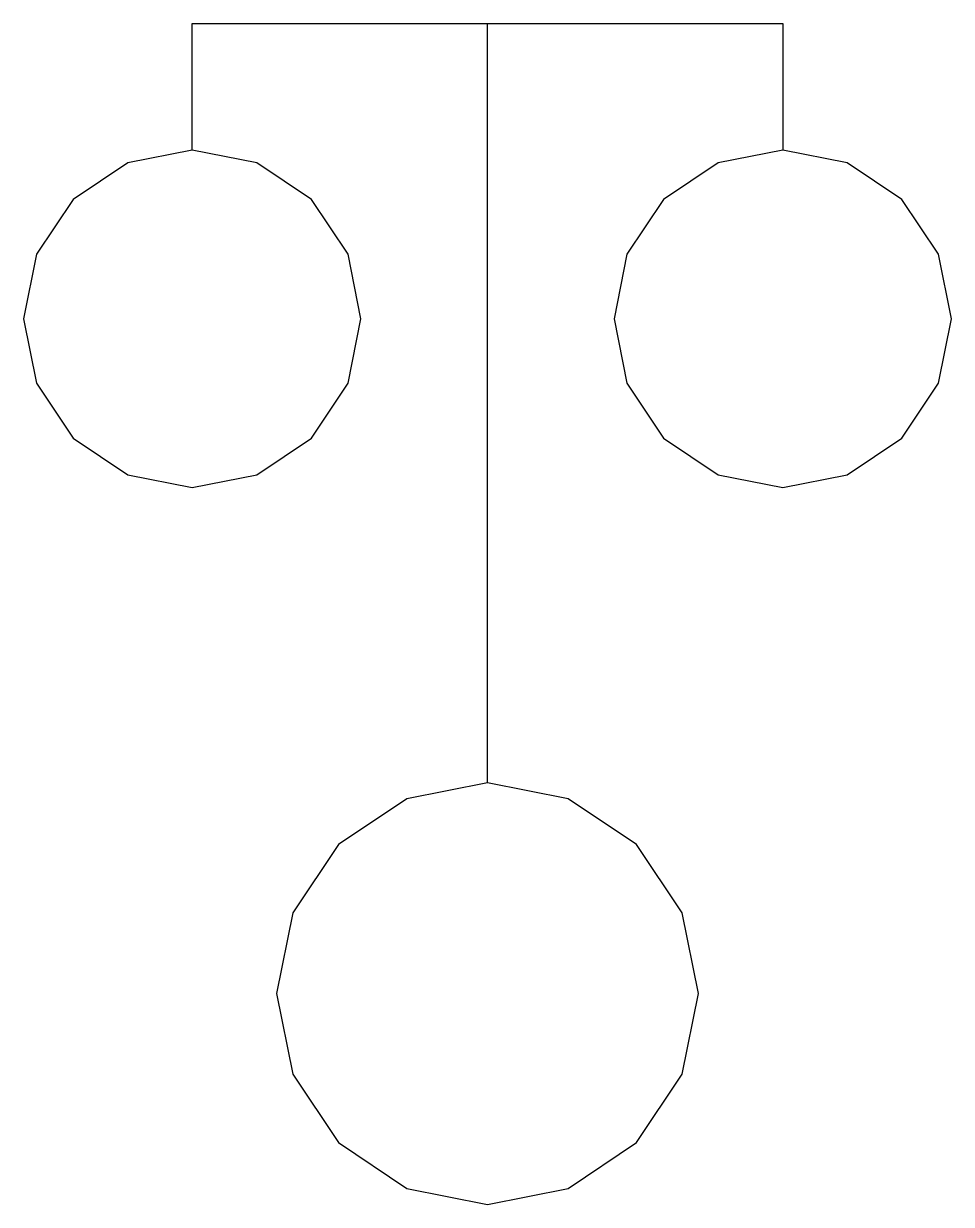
# Model space of a CAD drawing. Header units: millimetres. Extents: x -0.55 to 0.55, y -0.25 to 1.15.
import ezdxf

# ---------------------------------------------------------------- set-up
doc = ezdxf.new("R2010")
doc.units = ezdxf.units.MM

msp = doc.modelspace()

# ---------------------------------------------------------------- linework, layer by layer
at = {"color": 1, "true_color": 0xff0000}
for points in [[(-0.35, 1), (-0.35, 1.15), (0.35, 1.15), (0.35, 1)], [(0, 0.25), (0, 1.15)], [(-0.15, 0.8), (-0.1652, 0.8765), (-0.2086, 0.9414), (-0.2735, 0.9848), (-0.35, 1), (-0.4265, 0.9848), (-0.4914, 0.9414), (-0.5348, 0.8765), (-0.55, 0.8), (-0.5348, 0.7235), (-0.4914, 0.6586), (-0.4265, 0.6152), (-0.35, 0.6), (-0.2735, 0.6152), (-0.2086, 0.6586), (-0.1652, 0.7235), (-0.15, 0.8)], [(0.55, 0.8), (0.5348, 0.8765), (0.4914, 0.9414), (0.4265, 0.9848), (0.35, 1), (0.2735, 0.9848), (0.2086, 0.9414), (0.1652, 0.8765), (0.15, 0.8), (0.1652, 0.7235), (0.2086, 0.6586), (0.2735, 0.6152), (0.35, 0.6), (0.4265, 0.6152), (0.4914, 0.6586), (0.5348, 0.7235), (0.55, 0.8)], [(0.25, 0), (0.231, 0.0957), (0.1768, 0.1768), (0.0957, 0.231), (0, 0.25), (-0.0957, 0.231), (-0.1768, 0.1768), (-0.231, 0.0957), (-0.25, 0), (-0.231, -0.0957), (-0.1768, -0.1768), (-0.0957, -0.231), (0, -0.25), (0.0957, -0.231), (0.1768, -0.1768), (0.231, -0.0957), (0.25, 0)]]:
    msp.add_lwpolyline(points, dxfattribs=at)

doc.saveas('drawing.dxf')
